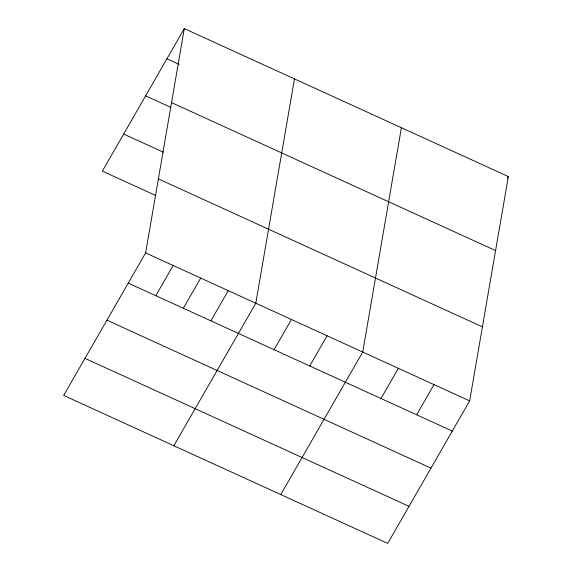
<?xml version="1.0" encoding="UTF-8"?>
<svg xmlns="http://www.w3.org/2000/svg" width="572" height="572" viewBox="0 0 572 572"><rect width="100%" height="100%" fill="white"/><g stroke="black" fill="none" stroke-linecap="round" stroke-linejoin="round"><path stroke-width="0.86" d="M145.617 252.917L184.298 28.6L508.336 176.562L469.655 400.879L387.702 543.4L63.664 395.438L145.617 252.917L469.655 400.879M294.473 78.907L255.791 303.224L173.838 445.745M401.408 127.735L362.719 352.052L280.766 494.573M184.298 28.6L102.345 171.121L155.813 195.538M155.798 295.688L173.159 265.494M183.34 308.265L200.7 278.071M210.889 320.842L228.249 290.647M274.074 349.692L291.434 319.498M309.717 365.966L327.077 335.778M507.45 178.106L508.336 176.562M381.002 398.52L398.362 368.325M416.652 414.793L434.012 384.606M166.938 58.787L179.093 64.336M171.536 102.624L495.574 250.586M145.624 95.86L170.735 107.329M123.659 134.055L163.356 152.181M158.38 178.893L482.418 326.855M128.257 283.111L452.295 431.066M106.943 320.177L430.981 468.139M84.978 358.372L409.016 506.327"/></g></svg>
